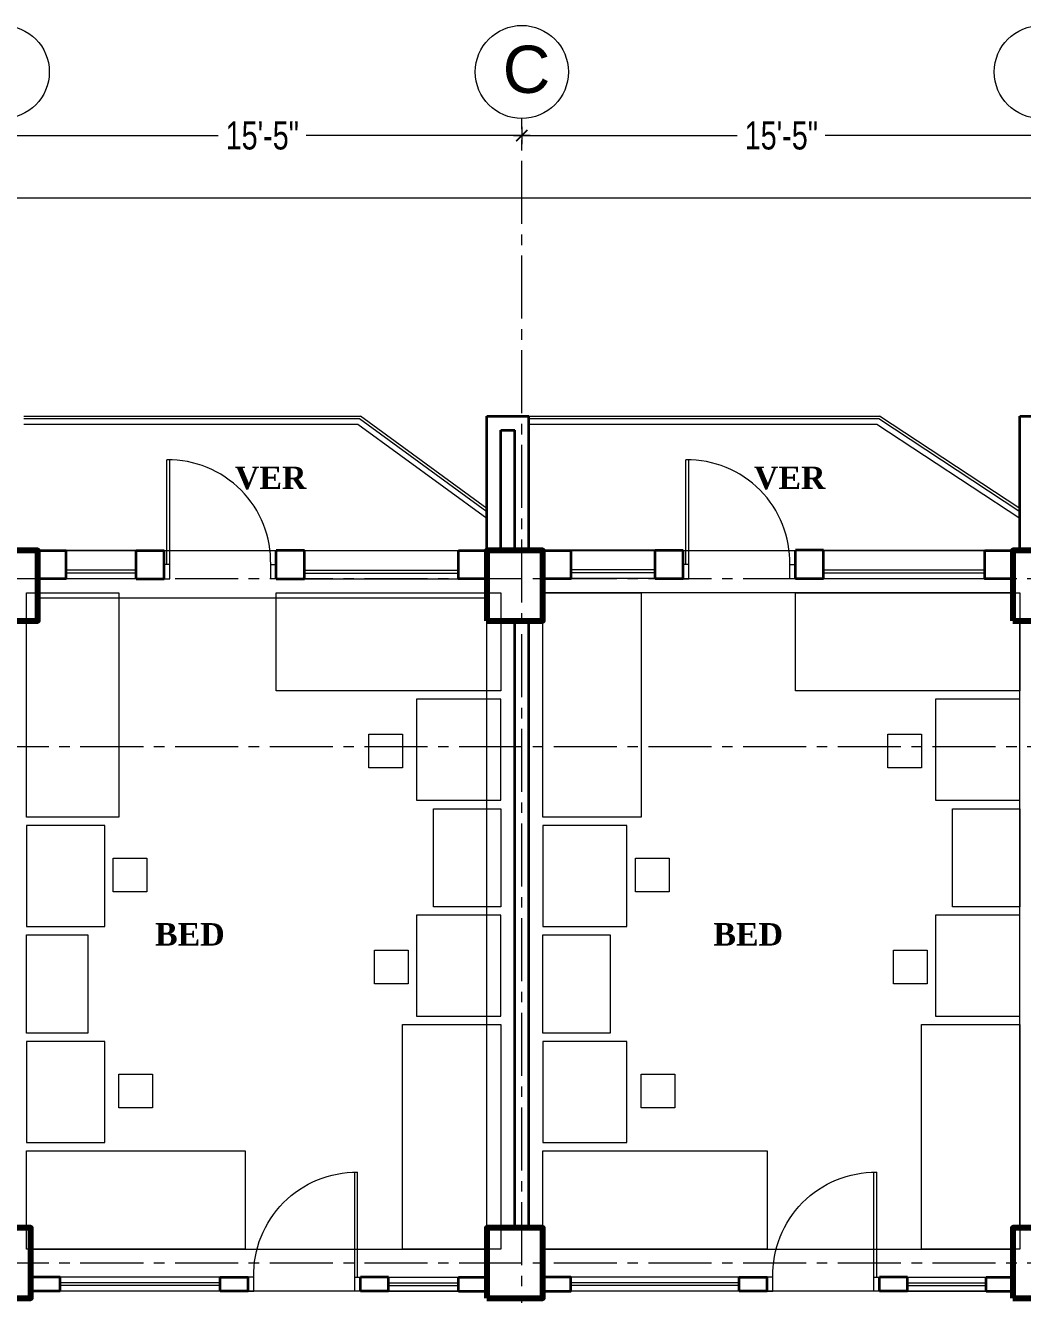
# Model space of a CAD drawing. Header units: feet. Extents: x 25261344 to 25389498, y 30010528 to 30074588.
# Drawn here: x 25385038.5 to 25385393.9, y 30072580.4 to 30073033 of the extents above; entities that cross this region are included whole.
import ezdxf

# ---------------------------------------------------------------- set-up
doc = ezdxf.new("R2010")
doc.units = ezdxf.units.FT
doc.header["$LTSCALE"] = 30
doc.header["$MEASUREMENT"] = 0
doc.header["$PDMODE"] = 32
doc.header["$PDSIZE"] = 15
doc.linetypes.add('CENTER2', pattern=[1.125, 0.75, -0.125, 0.125, -0.125])
doc.layers.get('0').update_dxf_attribs({"lineweight": 5})
for name, color, linetype, lineweight in [('Column', 1, 'Continuous', 80), ('Dim-1', 7, 'Continuous', 9), ('Door', 32, 'Continuous', 5), ('Furnitures', 251, 'Continuous', 9), ('GRADE BEAM', 2, 'Continuous', 20), ('grid text', 252, 'CENTER2', 9), ('line 2', 7, 'Continuous', 13), ('rail', 224, 'Continuous', 9), ('TEXT', 7, 'Continuous', 18), ('WALL', 7, 'Continuous', 35), ('WIN', 142, 'Continuous', 20)]:
    doc.layers.add(name, color=color, linetype=linetype, lineweight=lineweight)
doc.styles.add('RomanS', font='swissl.ttf')
doc.styles.get("Standard").update_dxf_attribs({"font": 'timesbd.ttf'})
doc.styles.add('SWIS_LT', font='swisscl.ttf')
doc.dimstyles.new('dim-02', dxfattribs={"dimtxt": 8, "dimasz": 3, "dimexe": 3, "dimexo": 3, "dimgap": 2, "dimtad": 0, "dimdec": 0, "dimzin": 0, "dimdsep": 46, "dimlunit": 4, "dimtxsty": 'SWIS_LT', "dimblk": 'ARCHTICK', "dimcen": 2, "dimdle": 3, "dimclrd": 256, "dimclre": 256, "dimclrt": 256, "dimadec": 0, "dimazin": 0, "dimtfac": 1, "dimtdec": 0, "dimtix": 1, "dimtmove": 0, "dimatfit": 3, "dimfxl": 0, "dimfrac": 2, "dimtolj": 1, "dimtzin": 1, "dimlwd": -1, "dimarcsym": 0})

# ---------------------------------------------------------------- blocks, each defined once
blk = doc.blocks.new('FG')
at = {"layer": 'Door'}
for p, q in [((-2, -5), (-2, -42.39)), ((-1, -5), (-1, -42.39))]:
    blk.add_line(p, q, dxfattribs=at)
for points in [[(-40, 0), (-38, 0), (-38, -5), (-40, -5)], [(0, 0), (-2, 0), (-2, -5), (0, -5)]]:
    blk.add_lwpolyline(points, dxfattribs=at)
blk.add_arc((-1.44, -5.83), 36.57, 178.7054, 270.6905, dxfattribs=at)
blk = doc.blocks.new('_ArchTick')
at = {"color": 0, "linetype": 'ByBlock', "const_width": 0.15}
blk.add_lwpolyline([(-0.5, -0.5), (0.5, 0.5)], dxfattribs=at)
blk = doc.blocks.new('*D118')
at = {"lineweight": -2}
for p, q in [((25359791.96, 30072996.78), (25359791.96, 30072990.65)), ((25359976.96, 30072996.78), (25359976.96, 30072990.65))]:
    blk.add_line(p, q, dxfattribs=at)
for p, q in [((25359788.96, 30072993.65), (25359868.77, 30072993.65)), ((25359979.96, 30072993.65), (25359900.14, 30072993.65))]:
    blk.add_line(p, q)
at = {"layer": 'Defpoints', "color": 0}
for p in [(25359791.96, 30072999.78), (25359976.96, 30072999.78), (25359976.96, 30072993.65)]:
    blk.add_point(p, dxfattribs=at)
at = {"xscale": 4, "yscale": 4, "zscale": 4, "rotation": 180}
blk.add_blockref('_ArchTick', (25359791.96, 30072993.65), dxfattribs=at)
at = {"xscale": 4, "yscale": 4, "zscale": 4}
blk.add_blockref('_ArchTick', (25359976.96, 30072993.65), dxfattribs=at)
at = {"insert": (25359884.46, 30072993.65), "char_height": 10, "attachment_point": 5, "style": 'SWIS_LT'}
blk.add_mtext('\\A1;15\'-5"', dxfattribs=at)
blk = doc.blocks.new('*D119')
at = {"lineweight": -2}
for p, q in [((25359976.96, 30072996.78), (25359976.96, 30072990.65)), ((25360161.96, 30072996.78), (25360161.96, 30072990.65))]:
    blk.add_line(p, q, dxfattribs=at)
for p, q in [((25359973.96, 30072993.65), (25360053.77, 30072993.65)), ((25360164.96, 30072993.65), (25360085.14, 30072993.65))]:
    blk.add_line(p, q)
at = {"layer": 'Defpoints', "color": 0}
for p in [(25359976.96, 30072999.78), (25360161.96, 30072999.78), (25360161.96, 30072993.65)]:
    blk.add_point(p, dxfattribs=at)
at = {"xscale": 4, "yscale": 4, "zscale": 4, "rotation": 180}
blk.add_blockref('_ArchTick', (25359976.96, 30072993.65), dxfattribs=at)
at = {"xscale": 4, "yscale": 4, "zscale": 4}
blk.add_blockref('_ArchTick', (25360161.96, 30072993.65), dxfattribs=at)
at = {"insert": (25360069.46, 30072993.65), "char_height": 10, "attachment_point": 5, "style": 'SWIS_LT'}
blk.add_mtext('\\A1;15\'-5"', dxfattribs=at)
blk = doc.blocks.new('*D178')
at = {"layer": 'Defpoints', "color": 0}
for p in [(25386291.89, 30072971.48), (25384837.89, 30072893.7), (25386291.89, 30072785.7)]:
    blk.add_point(p, dxfattribs=at)
at = {"layer": 'Dim-1', "lineweight": -2}
for p, q in [((25384837.89, 30072961.48), (25384837.89, 30072974.48)), ((25386291.89, 30072961.48), (25386291.89, 30072974.48))]:
    blk.add_line(p, q, dxfattribs=at)
at = {"layer": 'Dim-1'}
for p, q in [((25384834.89, 30072971.48), (25385549.44, 30072971.48)), ((25386294.89, 30072971.48), (25385580.35, 30072971.48))]:
    blk.add_line(p, q, dxfattribs=at)
at = {"layer": 'Dim-1', "xscale": 3, "yscale": 3, "zscale": 3, "rotation": 180}
blk.add_blockref('_ArchTick', (25384837.89, 30072971.48), dxfattribs=at)
at = {"layer": 'Dim-1', "xscale": 3, "yscale": 3, "zscale": 3}
blk.add_blockref('_ArchTick', (25386291.89, 30072971.48), dxfattribs=at)
at = {"layer": 'Dim-1', "insert": (25385564.89, 30072971.48), "char_height": 8, "attachment_point": 5, "style": 'SWIS_LT'}
blk.add_mtext('\\A1;121\'-2"', dxfattribs=at)
blk = doc.blocks.new('*D179')
at = {"layer": 'Defpoints', "color": 0}
for p in [(25384794.74, 30072926.03), (25385592.89, 30072926.03), (25385592.89, 30072143.7)]:
    blk.add_point(p, dxfattribs=at)
at = {"layer": 'Dim-1'}
for p, q in [((25384794.74, 30072929.03), (25384794.74, 30072547.92)), ((25384794.74, 30072140.7), (25384794.74, 30072521.81))]:
    blk.add_line(p, q, dxfattribs=at)
at = {"layer": 'Dim-1', "lineweight": -2}
for p, q in [((25384804.74, 30072926.03), (25384791.74, 30072926.03)), ((25384804.74, 30072143.7), (25384791.74, 30072143.7))]:
    blk.add_line(p, q, dxfattribs=at)
at = {"layer": 'Dim-1', "xscale": 3, "yscale": 3, "zscale": 3}
for p, rotation in [((25384794.74, 30072926.03), 90), ((25384794.74, 30072143.7), 270)]:
    blk.add_blockref('_ArchTick', p, dxfattribs=dict(at, rotation=rotation))
at = {"layer": 'Dim-1', "insert": (25384794.74, 30072534.87), "char_height": 8, "attachment_point": 5, "rotation": 90, "style": 'SWIS_LT'}
blk.add_mtext('\\A1;65\'-2"', dxfattribs=at)
blk = doc.blocks.new('T B')
at = {"layer": 'GRADE BEAM'}
for points in [[(25352618.54, 30069446.57), (25352633.54, 30069446.57), (25352633.54, 30069398.57), (25352618.54, 30069398.57)], [(25352808.54, 30069446.57), (25352823.54, 30069446.57), (25352823.54, 30069398.57), (25352808.54, 30069398.57)], [(25352618.54, 30069398.57), (25352618.54, 30069381.57), (25352458.54, 30069381.57), (25352458.54, 30069398.57)], [(25352806.04, 30069398.57), (25352806.04, 30069383.57), (25352638.54, 30069383.57), (25352638.54, 30069398.57)], [(25352618.54, 30069373.57), (25352633.54, 30069373.57), (25352633.54, 30069157.07), (25352618.54, 30069157.07)], [(25352808.54, 30069373.57), (25352823.54, 30069373.57), (25352823.54, 30069157.07), (25352808.54, 30069157.07)], [(25352618.54, 30069149.57), (25352618.54, 30069134.57), (25352456.04, 30069134.57), (25352456.04, 30069149.57)], [(25352806.04, 30069149.57), (25352806.04, 30069134.57), (25352638.54, 30069134.57), (25352638.54, 30069149.57)]]:
    blk.add_lwpolyline(points, close=True, dxfattribs=at)
blk = doc.blocks.new('COL2')
at = {"layer": 'Column'}
for points in [[(165, -25), (185, -25), (185, 0), (165, 0)], [(345, -25), (365, -25), (365, 0), (345, 0)], [(532.5, -25), (552.5, -25), (552.5, 0), (532.5, 0)], [(162.5, -266.5), (182.5, -266.5), (182.5, -241.5), (162.5, -241.5)], [(345, -266.5), (365, -266.5), (365, -241.5), (345, -241.5)], [(532.5, -266.5), (552.5, -266.5), (552.5, -241.5), (532.5, -241.5)]]:
    blk.add_lwpolyline(points, close=True, dxfattribs=at)
at = {"layer": 'GRADE BEAM'}
blk.add_blockref('T B', (-25352273.54, -30069398.57), dxfattribs=at)
blk = doc.blocks.new('DGFGSDFG')
at = {"layer": 'grid text'}
for p, q in [((25359976.96, 30072118.41), (25359976.96, 30072999.78)), ((25361090.85, 30072835.7), (25359529.41, 30072835.7)), ((25361090.85, 30072775.7), (25359529.41, 30072775.7)), ((25361090.85, 30072591.7), (25359529.41, 30072591.7))]:
    blk.add_line(p, q, dxfattribs=at)
at = {"layer": 'grid text', "linetype": 'Continuous'}
for centre in [(25359791.96, 30073016.37), (25359976.96, 30073016.37), (25360161.96, 30073016.37)]:
    blk.add_circle(centre, 16.59, dxfattribs=at)
at = {"layer": 'grid text', "insert": (25359970.15, 30073025.74), "char_height": 16.842, "attachment_point": 1, "style": 'RomanS'}
blk.add_mtext_dynamic_manual_height_columns('{\\C256;C}', width=25.401, gutter_width=84.21, heights=[32.6], dxfattribs=at)
for base, p1, p2, picture, middle in [((25359976.96, 30072993.65), (25359791.96, 30072999.78), (25359976.96, 30072999.78), '*D118', (25359884.46, 30072993.65)), ((25360161.96, 30072993.65), (25359976.96, 30072999.78), (25360161.96, 30072999.78), '*D119', (25360069.46, 30072993.65))]:
    dim = blk.add_linear_dim(base=base, p1=p1, p2=p2, dimstyle='dim-02', override={"dimtxt": 10, "dimtmove": 1, "dimfxl": 10})
    dim.commit()
    dim.dimension.update_dxf_attribs({"geometry": picture, "text_midpoint": middle})

msp = doc.modelspace()

# ---------------------------------------------------------------- linework, layer by layer
at = {"layer": 'Furnitures'}
for points in [[(25385038.89, 30072750.7), (25385038.89, 30072830.7), (25385071.77, 30072830.7), (25385071.77, 30072750.7)], [(25385127.89, 30072830.7), (25385207.89, 30072830.7), (25385207.89, 30072795.7), (25385127.89, 30072795.7)], [(25385222.89, 30072750.7), (25385222.89, 30072830.7), (25385257.89, 30072830.7), (25385257.89, 30072750.7)], [(25385312.89, 30072830.7), (25385392.89, 30072830.7), (25385392.89, 30072795.7), (25385312.89, 30072795.7)], [(25385207.89, 30072792.7), (25385177.89, 30072792.7), (25385177.89, 30072756.7), (25385207.89, 30072756.7)], [(25385392.89, 30072792.7), (25385362.89, 30072792.7), (25385362.89, 30072756.7), (25385392.89, 30072756.7)], [(25385160.88, 30072780.31), (25385172.88, 30072780.31), (25385172.88, 30072768.31), (25385160.88, 30072768.31)], [(25385345.88, 30072780.31), (25385357.88, 30072780.31), (25385357.88, 30072768.31), (25385345.88, 30072768.31)], [(25385207.89, 30072718.7), (25385183.89, 30072718.7), (25385183.89, 30072753.7), (25385207.89, 30072753.7)], [(25385392.89, 30072718.7), (25385368.89, 30072718.7), (25385368.89, 30072753.7), (25385392.89, 30072753.7)], [(25385038.89, 30072711.7), (25385066.77, 30072711.7), (25385066.77, 30072747.7), (25385038.89, 30072747.7)], [(25385222.89, 30072711.7), (25385252.89, 30072711.7), (25385252.89, 30072747.7), (25385222.89, 30072747.7)], [(25385081.79, 30072724.08), (25385069.79, 30072724.08), (25385069.79, 30072736.08), (25385081.79, 30072736.08)], [(25385267.91, 30072724.08), (25385255.91, 30072724.08), (25385255.91, 30072736.08), (25385267.91, 30072736.08)], [(25385207.89, 30072715.7), (25385177.89, 30072715.7), (25385177.89, 30072679.7), (25385207.89, 30072679.7)], [(25385392.89, 30072715.7), (25385362.89, 30072715.7), (25385362.89, 30072679.7), (25385392.89, 30072679.7)], [(25385038.89, 30072708.7), (25385060.77, 30072708.7), (25385060.77, 30072673.7), (25385038.89, 30072673.7)], [(25385038.89, 30072708.7), (25385060.77, 30072708.7), (25385060.77, 30072673.7), (25385038.89, 30072673.7)], [(25385222.89, 30072708.7), (25385246.89, 30072708.7), (25385246.89, 30072673.7), (25385222.89, 30072673.7)], [(25385222.89, 30072708.7), (25385246.89, 30072708.7), (25385246.89, 30072673.7), (25385222.89, 30072673.7)], [(25385162.87, 30072703.31), (25385174.87, 30072703.31), (25385174.87, 30072691.31), (25385162.87, 30072691.31)], [(25385347.87, 30072703.31), (25385359.87, 30072703.31), (25385359.87, 30072691.31), (25385347.87, 30072691.31)], [(25385207.89, 30072676.7), (25385207.89, 30072596.7), (25385172.89, 30072596.7), (25385172.89, 30072676.7)], [(25385392.89, 30072676.7), (25385392.89, 30072596.7), (25385357.89, 30072596.7), (25385357.89, 30072676.7)], [(25385038.89, 30072634.7), (25385066.77, 30072634.7), (25385066.77, 30072670.7), (25385038.89, 30072670.7)], [(25385222.89, 30072634.7), (25385252.89, 30072634.7), (25385252.89, 30072670.7), (25385222.89, 30072670.7)], [(25385083.78, 30072647.08), (25385071.78, 30072647.08), (25385071.78, 30072659.08), (25385083.78, 30072659.08)], [(25385269.91, 30072647.08), (25385257.91, 30072647.08), (25385257.91, 30072659.08), (25385269.91, 30072659.08)], [(25385116.77, 30072596.7), (25385038.89, 30072596.7), (25385038.89, 30072631.7), (25385116.77, 30072631.7)], [(25385302.89, 30072596.7), (25385222.89, 30072596.7), (25385222.89, 30072631.7), (25385302.89, 30072631.7)]]:
    msp.add_lwpolyline(points, close=True, dxfattribs=at)
at = {"layer": 'line 2'}
for p, q in [((25385037.89, 30072893.7), (25385157.89, 30072893.7)), ((25385202.89, 30072860.7), (25385157.89, 30072893.7)), ((25385217.89, 30072893.7), (25385342.89, 30072893.7)), ((25385392.89, 30072860.7), (25385342.89, 30072893.7))]:
    msp.add_line(p, q, dxfattribs=at)
at = {"layer": 'rail'}
for p, q in [((25385157.59, 30072892.7), (25385037.89, 30072892.7)), ((25385202.89, 30072859.5), (25385157.59, 30072892.7)), ((25385342.59, 30072892.7), (25385217.89, 30072892.7)), ((25385392.89, 30072859.5), (25385342.59, 30072892.7)), ((25385156.99, 30072890.7), (25385037.89, 30072890.7)), ((25385202.89, 30072857.1), (25385156.99, 30072890.7)), ((25385341.99, 30072890.7), (25385217.89, 30072890.7)), ((25385392.89, 30072857.1), (25385341.99, 30072890.7))]:
    msp.add_line(p, q, dxfattribs=at)
at = {"layer": 'WALL', "ltscale": 10}
for p, q in [((25385202.89, 30072845.7), (25385202.89, 30072893.7)), ((25385202.89, 30072893.7), (25385217.89, 30072893.7)), ((25385217.89, 30072845.7), (25385217.89, 30072893.7)), ((25385392.89, 30072845.7), (25385392.89, 30072893.7)), ((25385392.89, 30072893.7), (25385407.89, 30072893.7)), ((25385207.89, 30072845.7), (25385207.89, 30072888.7)), ((25385207.89, 30072888.7), (25385212.89, 30072888.7)), ((25385212.89, 30072845.7), (25385212.89, 30072888.7)), ((25385077.89, 30072845.7), (25385087.89, 30072845.7)), ((25385127.89, 30072835.7), (25385127.89, 30072845.7)), ((25385137.89, 30072845.7), (25385127.89, 30072845.7)), ((25385137.89, 30072835.7), (25385137.89, 30072845.7)), ((25385262.89, 30072845.82), (25385272.89, 30072845.82)), ((25385312.89, 30072835.82), (25385312.89, 30072845.82)), ((25385322.89, 30072845.82), (25385312.89, 30072845.82)), ((25385322.89, 30072835.82), (25385322.89, 30072845.82)), ((25385077.89, 30072835.7), (25385087.89, 30072835.7)), ((25385127.89, 30072835.7), (25385137.89, 30072835.7)), ((25385262.89, 30072835.82), (25385272.89, 30072835.82)), ((25385312.89, 30072835.82), (25385322.89, 30072835.82)), ((25385212.89, 30072604.2), (25385212.89, 30072820.7)), ((25385217.89, 30072604.2), (25385217.89, 30072820.7)), ((25385050.89, 30072586.7), (25385040.39, 30072586.7)), ((25385050.89, 30072581.7), (25385050.89, 30072586.7)), ((25385107.89, 30072581.7), (25385107.89, 30072586.7)), ((25385107.89, 30072586.7), (25385117.89, 30072586.7)), ((25385117.89, 30072581.7), (25385117.89, 30072586.7)), ((25385167.89, 30072586.7), (25385157.89, 30072586.7)), ((25385192.89, 30072586.7), (25385202.89, 30072586.7)), ((25385292.89, 30072581.7), (25385292.89, 30072586.7)), ((25385292.89, 30072586.7), (25385302.89, 30072586.7)), ((25385302.89, 30072581.7), (25385302.89, 30072586.7)), ((25385352.89, 30072586.7), (25385342.89, 30072586.7)), ((25385380.89, 30072586.7), (25385390.39, 30072586.7)), ((25385050.89, 30072581.7), (25385040.39, 30072581.7)), ((25385117.89, 30072581.7), (25385107.89, 30072581.7)), ((25385167.89, 30072581.7), (25385157.89, 30072581.7)), ((25385192.89, 30072581.7), (25385202.89, 30072581.7)), ((25385302.89, 30072581.7), (25385292.89, 30072581.7)), ((25385352.89, 30072581.7), (25385342.89, 30072581.7)), ((25385380.89, 30072581.7), (25385390.39, 30072581.7))]:
    msp.add_line(p, q, dxfattribs=at)
for points in [[(25385042.89, 30072845.7), (25385052.89, 30072845.7), (25385052.89, 30072835.7), (25385042.89, 30072835.7)], [(25385192.89, 30072845.7), (25385202.89, 30072845.7), (25385202.89, 30072835.7), (25385192.89, 30072835.7)], [(25385222.89, 30072845.7), (25385232.89, 30072845.7), (25385232.89, 30072835.7), (25385222.89, 30072835.7)], [(25385380.39, 30072845.7), (25385390.39, 30072845.7), (25385390.39, 30072835.7), (25385380.39, 30072835.7)]]:
    msp.add_lwpolyline(points, close=True, dxfattribs=at)
for points in [[(25385077.89, 30072835.7), (25385077.89, 30072845.7)], [(25385087.89, 30072835.7), (25385087.89, 30072845.7)], [(25385262.89, 30072835.82), (25385262.89, 30072845.82)], [(25385272.89, 30072835.82), (25385272.89, 30072845.82)], [(25385157.89, 30072581.7), (25385157.89, 30072586.7)], [(25385167.89, 30072581.7), (25385167.89, 30072586.7)], [(25385192.89, 30072581.7), (25385192.89, 30072586.7)], [(25385222.89, 30072581.7), (25385232.89, 30072581.7), (25385232.89, 30072586.7), (25385222.89, 30072586.7)], [(25385342.89, 30072581.7), (25385342.89, 30072586.7)], [(25385352.89, 30072581.7), (25385352.89, 30072586.7)], [(25385380.89, 30072581.7), (25385380.89, 30072586.7)]]:
    msp.add_lwpolyline(points, dxfattribs=at)
at = {"layer": 'WIN'}
for p, q in [((25385077.89, 30072845.7), (25385047.89, 30072845.7)), ((25385137.89, 30072845.7), (25385197.89, 30072845.7)), ((25385262.89, 30072845.82), (25385232.89, 30072845.82)), ((25385322.89, 30072845.82), (25385382.89, 30072845.82)), ((25385077.89, 30072838.7), (25385052.89, 30072838.7)), ((25385137.89, 30072838.7), (25385192.89, 30072838.7)), ((25385262.89, 30072838.82), (25385232.89, 30072838.82)), ((25385322.89, 30072838.82), (25385380.39, 30072838.82)), ((25385077.89, 30072835.7), (25385047.89, 30072835.7)), ((25385077.89, 30072837.7), (25385052.89, 30072837.7)), ((25385137.89, 30072837.7), (25385192.89, 30072837.7)), ((25385137.89, 30072835.7), (25385197.89, 30072835.7)), ((25385262.89, 30072837.82), (25385232.89, 30072837.82)), ((25385262.89, 30072835.82), (25385232.89, 30072835.82)), ((25385322.89, 30072837.82), (25385380.39, 30072837.82)), ((25385322.89, 30072835.82), (25385382.89, 30072835.82)), ((25385107.89, 30072586.7), (25385050.89, 30072586.7)), ((25385167.89, 30072586.7), (25385192.89, 30072586.7)), ((25385292.89, 30072586.7), (25385232.89, 30072586.7)), ((25385352.89, 30072586.7), (25385380.89, 30072586.7)), ((25385107.89, 30072584.7), (25385050.89, 30072584.7)), ((25385107.89, 30072583.7), (25385050.89, 30072583.7)), ((25385107.89, 30072581.7), (25385050.89, 30072581.7)), ((25385167.89, 30072584.7), (25385192.89, 30072584.7)), ((25385167.89, 30072583.7), (25385192.89, 30072583.7)), ((25385167.89, 30072581.7), (25385192.89, 30072581.7)), ((25385292.89, 30072584.7), (25385232.89, 30072584.7)), ((25385292.89, 30072583.7), (25385232.89, 30072583.7)), ((25385292.89, 30072581.7), (25385232.89, 30072581.7)), ((25385352.89, 30072584.7), (25385380.89, 30072584.7)), ((25385352.89, 30072583.7), (25385380.89, 30072583.7)), ((25385352.89, 30072581.7), (25385380.89, 30072581.7))]:
    msp.add_line(p, q, dxfattribs=at)

# ---------------------------------------------------------------- block references
msp.add_blockref('DGFGSDFG', (25238.44, 0))
at = {"layer": 'Dim-1'}
msp.add_blockref('COL2', (25384857.89, 30072845.7), dxfattribs=at)
at = {"layer": 'Door', "color": 2, "rotation": 180}
for p in [(25385087.89, 30072835.7), (25385272.89, 30072835.7)]:
    msp.add_blockref('FG', p, dxfattribs=at)
at = {"layer": 'Door', "color": 2, "xscale": -1, "rotation": 180}
for p in [(25385157.89, 30072581.7), (25385342.89, 30072581.7)]:
    msp.add_blockref('FG', p, dxfattribs=at)

# ---------------------------------------------------------------- texts
at = {"layer": 'TEXT', "ltscale": 10, "char_height": 8, "width": 179.7812, "attachment_point": 7}
for s, insert in [('VER', (25385113.13, 30072867.49)), ('VER', (25385298.13, 30072867.49)), ('BED', (25385084.66, 30072704.87)), ('BED', (25385283.66, 30072704.87))]:
    msp.add_mtext(s, dxfattribs=dict(at, insert=insert))

# ---------------------------------------------------------------- dimensions: what is measured, and where the dimension line sits
at = {"layer": 'Dim-1'}
dim = msp.add_linear_dim(base=(25386291.89, 30072971.48), p1=(25384837.89, 30072893.7), p2=(25386291.89, 30072785.7), dimstyle='dim-02', override={"dimtxt": 8, "dimfxl": 10}, dxfattribs=at)
dim.commit()
dim.dimension.update_dxf_attribs({"geometry": '*D178', "text_midpoint": (25385564.89, 30072971.48)})
dim = msp.add_linear_dim(base=(25384794.74, 30072926.03), p1=(25385592.89, 30072143.7), p2=(25385592.89, 30072926.03), angle=90, dimstyle='dim-02', override={"dimtxt": 8, "dimfxl": 10}, dxfattribs=at)
dim.commit()
dim.dimension.update_dxf_attribs({"geometry": '*D179', "text_midpoint": (25384794.74, 30072534.87)})

doc.saveas('drawing.dxf')
